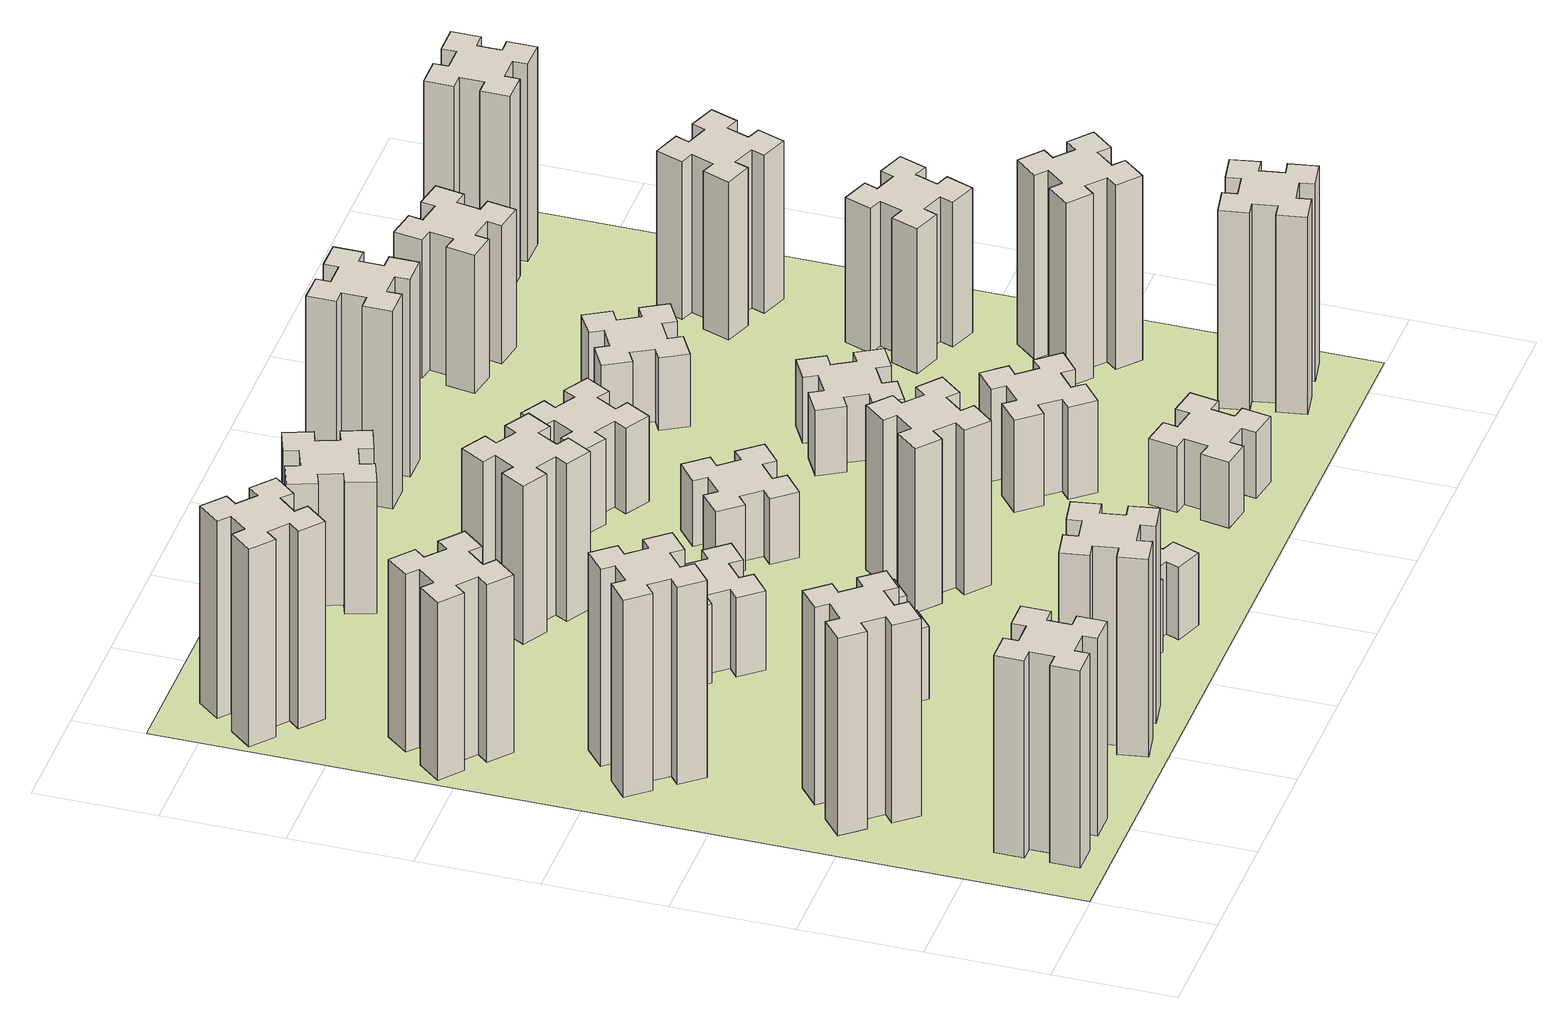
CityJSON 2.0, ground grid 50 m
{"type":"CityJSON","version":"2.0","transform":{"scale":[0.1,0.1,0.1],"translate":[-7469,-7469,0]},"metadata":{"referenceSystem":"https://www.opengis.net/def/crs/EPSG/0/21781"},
"CityObjects":{
"building1":{"type":"Building","attributes":{"class":"1000","function":"1000","usage":"1000","yearOfConstruction":2016,"roofType":"1000","measuredHeight":90,"storeysAboveGround":30,"storeysBelowGround":0},"geometry":[{"type":"Solid","lod":"1","boundaries":[[[[0,1,2,3,4,5,6,7,8,9,10,11,12,13,14,15,16,17,18,19]],[[17,16,20,21]],[[16,15,22,20]],[[15,14,23,22]],[[14,13,24,23]],[[13,12,25,24]],[[12,11,26,25]],[[11,10,27,26]],[[10,9,28,27]],[[9,8,29,28]],[[8,7,30,29]],[[7,6,31,30]],[[6,5,32,31]],[[5,4,33,32]],[[4,3,34,33]],[[3,2,35,34]],[[2,1,36,35]],[[1,0,37,36]],[[0,19,38,37]],[[19,18,39,38]],[[18,17,21,39]],[[24,25,26,27,28,29,30,31,32,33,34,35,36,37,38,39,21,20,22,23]]]]}]},
"building2":{"type":"Building","attributes":{"class":"1000","function":"1000","usage":"1000","yearOfConstruction":2016,"roofType":"1000","measuredHeight":90,"storeysAboveGround":30,"storeysBelowGround":0},"geometry":[{"type":"Solid","lod":"1","boundaries":[[[[40,41,42,43,44,45,46,47,48,49,50,51,52,53,54,55,56,57,58,59]],[[57,56,60,61]],[[56,55,62,60]],[[55,54,63,62]],[[54,53,64,63]],[[53,52,65,64]],[[52,51,66,65]],[[51,50,67,66]],[[50,49,68,67]],[[49,48,69,68]],[[48,47,70,69]],[[47,46,71,70]],[[46,45,72,71]],[[45,44,73,72]],[[44,43,74,73]],[[43,42,75,74]],[[42,41,76,75]],[[41,40,77,76]],[[40,59,78,77]],[[59,58,79,78]],[[58,57,61,79]],[[64,65,66,67,68,69,70,71,72,73,74,75,76,77,78,79,61,60,62,63]]]]}]},
"building3":{"type":"Building","attributes":{"class":"1000","function":"1000","usage":"1000","yearOfConstruction":2016,"roofType":"1000","measuredHeight":90,"storeysAboveGround":30,"storeysBelowGround":0},"geometry":[{"type":"Solid","lod":"1","boundaries":[[[[80,81,82,83,84,85,86,87,88,89,90,91,92,93,94,95,96,97,98,99]],[[97,96,100,101]],[[96,95,102,100]],[[95,94,103,102]],[[94,93,104,103]],[[93,92,105,104]],[[92,91,106,105]],[[91,90,107,106]],[[90,89,108,107]],[[89,88,109,108]],[[88,87,110,109]],[[87,86,111,110]],[[86,85,112,111]],[[85,84,113,112]],[[84,83,114,113]],[[83,82,115,114]],[[82,81,116,115]],[[81,80,117,116]],[[80,99,118,117]],[[99,98,119,118]],[[98,97,101,119]],[[104,105,106,107,108,109,110,111,112,113,114,115,116,117,118,119,101,100,102,103]]]]}]},
"building4":{"type":"Building","attributes":{"class":"1000","function":"1000","usage":"1000","yearOfConstruction":2016,"roofType":"1000","measuredHeight":81,"storeysAboveGround":30,"storeysBelowGround":0},"geometry":[{"type":"Solid","lod":"1","boundaries":[[[[120,121,122,123,124,125,126,127,128,129,130,131,132,133,134,135,136,137,138,139]],[[137,136,140,141]],[[136,135,142,140]],[[135,134,143,142]],[[134,133,144,143]],[[133,132,145,144]],[[132,131,146,145]],[[131,130,147,146]],[[130,129,148,147]],[[129,128,149,148]],[[128,127,150,149]],[[127,126,151,150]],[[126,125,152,151]],[[125,124,153,152]],[[124,123,154,153]],[[123,122,155,154]],[[122,121,156,155]],[[121,120,157,156]],[[120,139,158,157]],[[139,138,159,158]],[[138,137,141,159]],[[144,145,146,147,148,149,150,151,152,153,154,155,156,157,158,159,141,140,142,143]]]]}]},
"building5":{"type":"Building","attributes":{"class":"1000","function":"1000","usage":"1000","yearOfConstruction":2016,"roofType":"1000","measuredHeight":90,"storeysAboveGround":30,"storeysBelowGround":0},"geometry":[{"type":"Solid","lod":"1","boundaries":[[[[160,161,162,163,164,165,166,167,168,169,170,171,172,173,174,175,176,177,178,179]],[[177,176,180,181]],[[176,175,182,180]],[[175,174,183,182]],[[174,173,184,183]],[[173,172,185,184]],[[172,171,186,185]],[[171,170,187,186]],[[170,169,188,187]],[[169,168,189,188]],[[168,167,190,189]],[[167,166,191,190]],[[166,165,192,191]],[[165,164,193,192]],[[164,163,194,193]],[[163,162,195,194]],[[162,161,196,195]],[[161,160,197,196]],[[160,179,198,197]],[[179,178,199,198]],[[178,177,181,199]],[[184,185,186,187,188,189,190,191,192,193,194,195,196,197,198,199,181,180,182,183]]]]}]},
"building6":{"type":"Building","attributes":{"class":"1000","function":"1000","usage":"1000","yearOfConstruction":2016,"roofType":"1000","measuredHeight":90,"storeysAboveGround":30,"storeysBelowGround":0},"geometry":[{"type":"Solid","lod":"1","boundaries":[[[[200,201,202,203,204,205,206,207,208,209,210,211,212,213,214,215,216,217,218,219]],[[217,216,220,221]],[[216,215,222,220]],[[215,214,223,222]],[[214,213,224,223]],[[213,212,225,224]],[[212,211,226,225]],[[211,210,227,226]],[[210,209,228,227]],[[209,208,229,228]],[[208,207,230,229]],[[207,206,231,230]],[[206,205,232,231]],[[205,204,233,232]],[[204,203,234,233]],[[203,202,235,234]],[[202,201,236,235]],[[201,200,237,236]],[[200,219,238,237]],[[219,218,239,238]],[[218,217,221,239]],[[224,225,226,227,228,229,230,231,232,233,234,235,236,237,238,239,221,220,222,223]]]]}]},
"building7":{"type":"Building","attributes":{"class":"1000","function":"1000","usage":"1000","yearOfConstruction":2016,"roofType":"1000","measuredHeight":33,"storeysAboveGround":30,"storeysBelowGround":0},"geometry":[{"type":"Solid","lod":"1","boundaries":[[[[240,241,242,243,244,245,246,247,248,249,250,251,252,253,254,255,256,257,258,259]],[[257,256,260,261]],[[256,255,262,260]],[[255,254,263,262]],[[254,253,264,263]],[[253,252,265,264]],[[252,251,266,265]],[[251,250,267,266]],[[250,249,268,267]],[[249,248,269,268]],[[248,247,270,269]],[[247,246,271,270]],[[246,245,272,271]],[[245,244,273,272]],[[244,243,274,273]],[[243,242,275,274]],[[242,241,276,275]],[[241,240,277,276]],[[240,259,278,277]],[[259,258,279,278]],[[258,257,261,279]],[[264,265,266,267,268,269,270,271,272,273,274,275,276,277,278,279,261,260,262,263]]]]}]},
"building8":{"type":"Building","attributes":{"class":"1000","function":"1000","usage":"1000","yearOfConstruction":2016,"roofType":"1000","measuredHeight":36,"storeysAboveGround":30,"storeysBelowGround":0},"geometry":[{"type":"Solid","lod":"1","boundaries":[[[[280,281,282,283,284,285,286,287,288,289,290,291,292,293,294,295,296,297,298,299]],[[297,296,300,301]],[[296,295,302,300]],[[295,294,303,302]],[[294,293,304,303]],[[293,292,305,304]],[[292,291,306,305]],[[291,290,307,306]],[[290,289,308,307]],[[289,288,309,308]],[[288,287,310,309]],[[287,286,311,310]],[[286,285,312,311]],[[285,284,313,312]],[[284,283,314,313]],[[283,282,315,314]],[[282,281,316,315]],[[281,280,317,316]],[[280,299,318,317]],[[299,298,319,318]],[[298,297,301,319]],[[304,305,306,307,308,309,310,311,312,313,314,315,316,317,318,319,301,300,302,303]]]]}]},
"building9":{"type":"Building","attributes":{"class":"1000","function":"1000","usage":"1000","yearOfConstruction":2016,"roofType":"1000","measuredHeight":33,"storeysAboveGround":30,"storeysBelowGround":0},"geometry":[{"type":"Solid","lod":"1","boundaries":[[[[320,321,322,323,324,325,326,327,328,329,330,331,332,333,334,335,336,337,338,339]],[[337,336,340,341]],[[336,335,342,340]],[[335,334,343,342]],[[334,333,344,343]],[[333,332,345,344]],[[332,331,346,345]],[[331,330,347,346]],[[330,329,348,347]],[[329,328,349,348]],[[328,327,350,349]],[[327,326,351,350]],[[326,325,352,351]],[[325,324,353,352]],[[324,323,354,353]],[[323,322,355,354]],[[322,321,356,355]],[[321,320,357,356]],[[320,339,358,357]],[[339,338,359,358]],[[338,337,341,359]],[[344,345,346,347,348,349,350,351,352,353,354,355,356,357,358,359,341,340,342,343]]]]}]},
"building10":{"type":"Building","attributes":{"class":"1000","function":"1000","usage":"1000","yearOfConstruction":2016,"roofType":"1000","measuredHeight":72,"storeysAboveGround":30,"storeysBelowGround":0},"geometry":[{"type":"Solid","lod":"1","boundaries":[[[[360,361,362,363,364,365,366,367,368,369,370,371,372,373,374,375,376,377,378,379]],[[377,376,380,381]],[[376,375,382,380]],[[375,374,383,382]],[[374,373,384,383]],[[373,372,385,384]],[[372,371,386,385]],[[371,370,387,386]],[[370,369,388,387]],[[369,368,389,388]],[[368,367,390,389]],[[367,366,391,390]],[[366,365,392,391]],[[365,364,393,392]],[[364,363,394,393]],[[363,362,395,394]],[[362,361,396,395]],[[361,360,397,396]],[[360,379,398,397]],[[379,378,399,398]],[[378,377,381,399]],[[384,385,386,387,388,389,390,391,392,393,394,395,396,397,398,399,381,380,382,383]]]]}]},
"building11":{"type":"Building","attributes":{"class":"1000","function":"1000","usage":"1000","yearOfConstruction":2016,"roofType":"1000","measuredHeight":60,"storeysAboveGround":30,"storeysBelowGround":0},"geometry":[{"type":"Solid","lod":"1","boundaries":[[[[400,401,402,403,404,405,406,407,408,409,410,411,412,413,414,415,416,417,418,419]],[[417,416,420,421]],[[416,415,422,420]],[[415,414,423,422]],[[414,413,424,423]],[[413,412,425,424]],[[412,411,426,425]],[[411,410,427,426]],[[410,409,428,427]],[[409,408,429,428]],[[408,407,430,429]],[[407,406,431,430]],[[406,405,432,431]],[[405,404,433,432]],[[404,403,434,433]],[[403,402,435,434]],[[402,401,436,435]],[[401,400,437,436]],[[400,419,438,437]],[[419,418,439,438]],[[418,417,421,439]],[[424,425,426,427,428,429,430,431,432,433,434,435,436,437,438,439,421,420,422,423]]]]}]},
"building12":{"type":"Building","attributes":{"class":"1000","function":"1000","usage":"1000","yearOfConstruction":2016,"roofType":"1000","measuredHeight":75,"storeysAboveGround":30,"storeysBelowGround":0},"geometry":[{"type":"Solid","lod":"1","boundaries":[[[[440,441,442,443,444,445,446,447,448,449,450,451,452,453,454,455,456,457,458,459]],[[457,456,460,461]],[[456,455,462,460]],[[455,454,463,462]],[[454,453,464,463]],[[453,452,465,464]],[[452,451,466,465]],[[451,450,467,466]],[[450,449,468,467]],[[449,448,469,468]],[[448,447,470,469]],[[447,446,471,470]],[[446,445,472,471]],[[445,444,473,472]],[[444,443,474,473]],[[443,442,475,474]],[[442,441,476,475]],[[441,440,477,476]],[[440,459,478,477]],[[459,458,479,478]],[[458,457,461,479]],[[464,465,466,467,468,469,470,471,472,473,474,475,476,477,478,479,461,460,462,463]]]]}]},
"building13":{"type":"Building","attributes":{"class":"1000","function":"1000","usage":"1000","yearOfConstruction":2016,"roofType":"1000","measuredHeight":30,"storeysAboveGround":30,"storeysBelowGround":0},"geometry":[{"type":"Solid","lod":"1","boundaries":[[[[480,481,482,483,484,485,486,487,488,489,490,491,492,493,494,495,496,497,498,499]],[[497,496,500,501]],[[496,495,502,500]],[[495,494,503,502]],[[494,493,504,503]],[[493,492,505,504]],[[492,491,506,505]],[[491,490,507,506]],[[490,489,508,507]],[[489,488,509,508]],[[488,487,510,509]],[[487,486,511,510]],[[486,485,512,511]],[[485,484,513,512]],[[484,483,514,513]],[[483,482,515,514]],[[482,481,516,515]],[[481,480,517,516]],[[480,499,518,517]],[[499,498,519,518]],[[498,497,501,519]],[[504,505,506,507,508,509,510,511,512,513,514,515,516,517,518,519,501,500,502,503]]]]}]},
"building14":{"type":"Building","attributes":{"class":"1000","function":"1000","usage":"1000","yearOfConstruction":2016,"roofType":"1000","measuredHeight":39,"storeysAboveGround":30,"storeysBelowGround":0},"geometry":[{"type":"Solid","lod":"1","boundaries":[[[[520,521,522,523,524,525,526,527,528,529,530,531,532,533,534,535,536,537,538,539]],[[537,536,540,541]],[[536,535,542,540]],[[535,534,543,542]],[[534,533,544,543]],[[533,532,545,544]],[[532,531,546,545]],[[531,530,547,546]],[[530,529,548,547]],[[529,528,549,548]],[[528,527,550,549]],[[527,526,551,550]],[[526,525,552,551]],[[525,524,553,552]],[[524,523,554,553]],[[523,522,555,554]],[[522,521,556,555]],[[521,520,557,556]],[[520,539,558,557]],[[539,538,559,558]],[[538,537,541,559]],[[544,545,546,547,548,549,550,551,552,553,554,555,556,557,558,559,541,540,542,543]]]]}]},
"building15":{"type":"Building","attributes":{"class":"1000","function":"1000","usage":"1000","yearOfConstruction":2016,"roofType":"1000","measuredHeight":30,"storeysAboveGround":30,"storeysBelowGround":0},"geometry":[{"type":"Solid","lod":"1","boundaries":[[[[560,561,562,563,564,565,566,567,568,569,570,571,572,573,574,575,576,577,578,579]],[[577,576,580,581]],[[576,575,582,580]],[[575,574,583,582]],[[574,573,584,583]],[[573,572,585,584]],[[572,571,586,585]],[[571,570,587,586]],[[570,569,588,587]],[[569,568,589,588]],[[568,567,590,589]],[[567,566,591,590]],[[566,565,592,591]],[[565,564,593,592]],[[564,563,594,593]],[[563,562,595,594]],[[562,561,596,595]],[[561,560,597,596]],[[560,579,598,597]],[[579,578,599,598]],[[578,577,581,599]],[[584,585,586,587,588,589,590,591,592,593,594,595,596,597,598,599,581,580,582,583]]]]}]},
"building16":{"type":"Building","attributes":{"class":"1000","function":"1000","usage":"1000","yearOfConstruction":2016,"roofType":"1000","measuredHeight":90,"storeysAboveGround":30,"storeysBelowGround":0},"geometry":[{"type":"Solid","lod":"1","boundaries":[[[[600,601,602,603,604,605,606,607,608,609,610,611,612,613,614,615,616,617,618,619]],[[617,616,620,621]],[[616,615,622,620]],[[615,614,623,622]],[[614,613,624,623]],[[613,612,625,624]],[[612,611,626,625]],[[611,610,627,626]],[[610,609,628,627]],[[609,608,629,628]],[[608,607,630,629]],[[607,606,631,630]],[[606,605,632,631]],[[605,604,633,632]],[[604,603,634,633]],[[603,602,635,634]],[[602,601,636,635]],[[601,600,637,636]],[[600,619,638,637]],[[619,618,639,638]],[[618,617,621,639]],[[624,625,626,627,628,629,630,631,632,633,634,635,636,637,638,639,621,620,622,623]]]]}]},
"building17":{"type":"Building","attributes":{"class":"1000","function":"1000","usage":"1000","yearOfConstruction":2016,"roofType":"1000","measuredHeight":42,"storeysAboveGround":30,"storeysBelowGround":0},"geometry":[{"type":"Solid","lod":"1","boundaries":[[[[640,641,642,643,644,645,646,647,648,649,650,651,652,653,654,655,656,657,658,659]],[[657,656,660,661]],[[656,655,662,660]],[[655,654,663,662]],[[654,653,664,663]],[[653,652,665,664]],[[652,651,666,665]],[[651,650,667,666]],[[650,649,668,667]],[[649,648,669,668]],[[648,647,670,669]],[[647,646,671,670]],[[646,645,672,671]],[[645,644,673,672]],[[644,643,674,673]],[[643,642,675,674]],[[642,641,676,675]],[[641,640,677,676]],[[640,659,678,677]],[[659,658,679,678]],[[658,657,661,679]],[[664,665,666,667,668,669,670,671,672,673,674,675,676,677,678,679,661,660,662,663]]]]}]},
"building18":{"type":"Building","attributes":{"class":"1000","function":"1000","usage":"1000","yearOfConstruction":2016,"roofType":"1000","measuredHeight":30,"storeysAboveGround":30,"storeysBelowGround":0},"geometry":[{"type":"Solid","lod":"1","boundaries":[[[[680,681,682,683,684,685,686,687,688,689,690,691,692,693,694,695,696,697,698,699]],[[697,696,700,701]],[[696,695,702,700]],[[695,694,703,702]],[[694,693,704,703]],[[693,692,705,704]],[[692,691,706,705]],[[691,690,707,706]],[[690,689,708,707]],[[689,688,709,708]],[[688,687,710,709]],[[687,686,711,710]],[[686,685,712,711]],[[685,684,713,712]],[[684,683,714,713]],[[683,682,715,714]],[[682,681,716,715]],[[681,680,717,716]],[[680,699,718,717]],[[699,698,719,718]],[[698,697,701,719]],[[704,705,706,707,708,709,710,711,712,713,714,715,716,717,718,719,701,700,702,703]]]]}]},
"building19":{"type":"Building","attributes":{"class":"1000","function":"1000","usage":"1000","yearOfConstruction":2016,"roofType":"1000","measuredHeight":33,"storeysAboveGround":30,"storeysBelowGround":0},"geometry":[{"type":"Solid","lod":"1","boundaries":[[[[720,721,722,723,724,725,726,727,728,729,730,731,732,733,734,735,736,737,738,739]],[[737,736,740,741]],[[736,735,742,740]],[[735,734,743,742]],[[734,733,744,743]],[[733,732,745,744]],[[732,731,746,745]],[[731,730,747,746]],[[730,729,748,747]],[[729,728,749,748]],[[728,727,750,749]],[[727,726,751,750]],[[726,725,752,751]],[[725,724,753,752]],[[724,723,754,753]],[[723,722,755,754]],[[722,721,756,755]],[[721,720,757,756]],[[720,739,758,757]],[[739,738,759,758]],[[738,737,741,759]],[[744,745,746,747,748,749,750,751,752,753,754,755,756,757,758,759,741,740,742,743]]]]}]},
"building20":{"type":"Building","attributes":{"class":"1000","function":"1000","usage":"1000","yearOfConstruction":2016,"roofType":"1000","measuredHeight":90,"storeysAboveGround":30,"storeysBelowGround":0},"geometry":[{"type":"Solid","lod":"1","boundaries":[[[[760,761,762,763,764,765,766,767,768,769,770,771,772,773,774,775,776,777,778,779]],[[777,776,780,781]],[[776,775,782,780]],[[775,774,783,782]],[[774,773,784,783]],[[773,772,785,784]],[[772,771,786,785]],[[771,770,787,786]],[[770,769,788,787]],[[769,768,789,788]],[[768,767,790,789]],[[767,766,791,790]],[[766,765,792,791]],[[765,764,793,792]],[[764,763,794,793]],[[763,762,795,794]],[[762,761,796,795]],[[761,760,797,796]],[[760,779,798,797]],[[779,778,799,798]],[[778,777,781,799]],[[784,785,786,787,788,789,790,791,792,793,794,795,796,797,798,799,781,780,782,783]]]]}]},
"building21":{"type":"Building","attributes":{"class":"1000","function":"1000","usage":"1000","yearOfConstruction":2016,"roofType":"1000","measuredHeight":63,"storeysAboveGround":30,"storeysBelowGround":0},"geometry":[{"type":"Solid","lod":"1","boundaries":[[[[800,801,802,803,804,805,806,807,808,809,810,811,812,813,814,815,816,817,818,819]],[[817,816,820,821]],[[816,815,822,820]],[[815,814,823,822]],[[814,813,824,823]],[[813,812,825,824]],[[812,811,826,825]],[[811,810,827,826]],[[810,809,828,827]],[[809,808,829,828]],[[808,807,830,829]],[[807,806,831,830]],[[806,805,832,831]],[[805,804,833,832]],[[804,803,834,833]],[[803,802,835,834]],[[802,801,836,835]],[[801,800,837,836]],[[800,819,838,837]],[[819,818,839,838]],[[818,817,821,839]],[[824,825,826,827,828,829,830,831,832,833,834,835,836,837,838,839,821,820,822,823]]]]}]},
"building22":{"type":"Building","attributes":{"class":"1000","function":"1000","usage":"1000","yearOfConstruction":2016,"roofType":"1000","measuredHeight":84,"storeysAboveGround":30,"storeysBelowGround":0},"geometry":[{"type":"Solid","lod":"1","boundaries":[[[[840,841,842,843,844,845,846,847,848,849,850,851,852,853,854,855,856,857,858,859]],[[857,856,860,861]],[[856,855,862,860]],[[855,854,863,862]],[[854,853,864,863]],[[853,852,865,864]],[[852,851,866,865]],[[851,850,867,866]],[[850,849,868,867]],[[849,848,869,868]],[[848,847,870,869]],[[847,846,871,870]],[[846,845,872,871]],[[845,844,873,872]],[[844,843,874,873]],[[843,842,875,874]],[[842,841,876,875]],[[841,840,877,876]],[[840,859,878,877]],[[859,858,879,878]],[[858,857,861,879]],[[864,865,866,867,868,869,870,871,872,873,874,875,876,877,878,879,861,860,862,863]]]]}]},
"building23":{"type":"Building","attributes":{"class":"1000","function":"1000","usage":"1000","yearOfConstruction":2016,"roofType":"1000","measuredHeight":66,"storeysAboveGround":30,"storeysBelowGround":0},"geometry":[{"type":"Solid","lod":"1","boundaries":[[[[880,881,882,883,884,885,886,887,888,889,890,891,892,893,894,895,896,897,898,899]],[[897,896,900,901]],[[896,895,902,900]],[[895,894,903,902]],[[894,893,904,903]],[[893,892,905,904]],[[892,891,906,905]],[[891,890,907,906]],[[890,889,908,907]],[[889,888,909,908]],[[888,887,910,909]],[[887,886,911,910]],[[886,885,912,911]],[[885,884,913,912]],[[884,883,914,913]],[[883,882,915,914]],[[882,881,916,915]],[[881,880,917,916]],[[880,899,918,917]],[[899,898,919,918]],[[898,897,901,919]],[[904,905,906,907,908,909,910,911,912,913,914,915,916,917,918,919,901,900,902,903]]]]}]},
"building24":{"type":"Building","attributes":{"class":"1000","function":"1000","usage":"1000","yearOfConstruction":2016,"roofType":"1000","measuredHeight":72,"storeysAboveGround":30,"storeysBelowGround":0},"geometry":[{"type":"Solid","lod":"1","boundaries":[[[[920,921,922,923,924,925,926,927,928,929,930,931,932,933,934,935,936,937,938,939]],[[937,936,940,941]],[[936,935,942,940]],[[935,934,943,942]],[[934,933,944,943]],[[933,932,945,944]],[[932,931,946,945]],[[931,930,947,946]],[[930,929,948,947]],[[929,928,949,948]],[[928,927,950,949]],[[927,926,951,950]],[[926,925,952,951]],[[925,924,953,952]],[[924,923,954,953]],[[923,922,955,954]],[[922,921,956,955]],[[921,920,957,956]],[[920,939,958,957]],[[939,938,959,958]],[[938,937,941,959]],[[944,945,946,947,948,949,950,951,952,953,954,955,956,957,958,959,941,940,942,943]]]]}]},
"building25":{"type":"Building","attributes":{"class":"1000","function":"1000","usage":"1000","yearOfConstruction":2016,"roofType":"1000","measuredHeight":90,"storeysAboveGround":30,"storeysBelowGround":0},"geometry":[{"type":"Solid","lod":"1","boundaries":[[[[960,961,962,963,964,965,966,967,968,969,970,971,972,973,974,975,976,977,978,979]],[[977,976,980,981]],[[976,975,982,980]],[[975,974,983,982]],[[974,973,984,983]],[[973,972,985,984]],[[972,971,986,985]],[[971,970,987,986]],[[970,969,988,987]],[[969,968,989,988]],[[968,967,990,989]],[[967,966,991,990]],[[966,965,992,991]],[[965,964,993,992]],[[964,963,994,993]],[[963,962,995,994]],[[962,961,996,995]],[[961,960,997,996]],[[960,979,998,997]],[[979,978,999,998]],[[978,977,981,999]],[[984,985,986,987,988,989,990,991,992,993,994,995,996,997,998,999,981,980,982,983]]]]}]},
"landuse1":{"type":"LandUse","attributes":{"name":"plot1","function":"1010"},"geometry":[{"type":"MultiSurface","lod":"1","boundaries":[[[1000,1001,1002,1003]]]}]}
},
"vertices":[
[265,325,0],[265,225,0],[205,225,0],[205,105,0],[325,105,0],[325,165,0],[425,165,0],[425,105,0],[545,105,0],[545,225,0],[485,225,0],[485,325,0],[545,325,0],[545,445,0],[425,445,0],[425,385,0],[325,385,0],[325,445,0],[205,445,0],[205,325,0],[325,385,900],[325,445,900],[425,385,900],[425,445,900],[545,445,900],[545,325,900],[485,325,900],[485,225,900],[545,225,900],[545,105,900],[425,105,900],[425,165,900],[325,165,900],[325,105,900],[205,105,900],[205,225,900],[265,225,900],[265,325,900],[205,325,900],[205,445,900],
[492,1048,0],[427,1124,0],[473,1163,0],[396,1255,0],[304,1178,0],[343,1132,0],[266,1067,0],[228,1113,0],[136,1036,0],[213,944,0],[259,983,0],[323,906,0],[277,868,0],[354,776,0],[446,853,0],[408,899,0],[484,963,0],[523,917,0],[615,994,0],[538,1086,0],[484,963,900],[523,917,900],[408,899,900],[446,853,900],[354,776,900],[277,868,900],[323,906,900],[259,983,900],[213,944,900],[136,1036,900],[228,1113,900],[266,1067,900],[343,1132,900],[304,1178,900],[396,1255,900],[473,1163,900],[427,1124,900],[492,1048,900],[538,1086,900],[615,994,900],
[492,1888,0],[427,1964,0],[473,2003,0],[396,2095,0],[304,2018,0],[343,1972,0],[266,1907,0],[228,1953,0],[136,1876,0],[213,1784,0],[259,1823,0],[323,1746,0],[277,1708,0],[354,1616,0],[446,1693,0],[408,1739,0],[484,1803,0],[523,1757,0],[615,1834,0],[538,1926,0],[484,1803,900],[523,1757,900],[408,1739,900],[446,1693,900],[354,1616,900],[277,1708,900],[323,1746,900],[259,1823,900],[213,1784,900],[136,1876,900],[228,1953,900],[266,1907,900],[343,1972,900],[304,2018,900],[396,2095,900],[473,2003,900],[427,1964,900],[492,1888,900],[538,1926,900],[615,1834,900],
[384,2647,0],[308,2712,0],[346,2758,0],[254,2835,0],[177,2743,0],[223,2704,0],[159,2628,0],[113,2666,0],[36,2574,0],[128,2497,0],[166,2543,0],[243,2479,0],[204,2433,0],[296,2356,0],[373,2448,0],[327,2486,0],[392,2563,0],[438,2524,0],[515,2616,0],[423,2693,0],[392,2563,810],[438,2524,810],[327,2486,810],[373,2448,810],[296,2356,810],[204,2433,810],[243,2479,810],[166,2543,810],[128,2497,810],[36,2574,810],[113,2666,810],[159,2628,810],[223,2704,810],[177,2743,810],[254,2835,810],[346,2758,810],[308,2712,810],[384,2647,810],[423,2693,810],[515,2616,810],
[1085,158,0],[1184,176,0],[1194,117,0],[1312,137,0],[1291,256,0],[1232,245,0],[1215,344,0],[1274,354,0],[1253,472,0],[1135,451,0],[1145,392,0],[1047,375,0],[1037,434,0],[918,413,0],[939,295,0],[998,305,0],[1016,207,0],[957,197,0],[977,78,0],[1096,99,0],[1016,207,900],[957,197,900],[998,305,900],[939,295,900],[918,413,900],[1037,434,900],[1047,375,900],[1145,392,900],[1135,451,900],[1253,472,900],[1274,354,900],[1215,344,900],[1232,245,900],[1291,256,900],[1312,137,900],[1194,117,900],[1184,176,900],[1085,158,900],[1096,99,900],[977,78,900],
[384,3387,0],[308,3452,0],[346,3498,0],[254,3575,0],[177,3483,0],[223,3444,0],[159,3368,0],[113,3406,0],[36,3314,0],[128,3237,0],[166,3283,0],[243,3219,0],[204,3173,0],[296,3096,0],[373,3188,0],[327,3226,0],[392,3303,0],[438,3264,0],[515,3356,0],[423,3433,0],[392,3303,900],[438,3264,900],[327,3226,900],[373,3188,900],[296,3096,900],[204,3173,900],[243,3219,900],[166,3283,900],[128,3237,900],[36,3314,900],[113,3406,900],[159,3368,900],[223,3444,900],[177,3483,900],[254,3575,900],[346,3498,900],[308,3452,900],[384,3387,900],[423,3433,900],[515,3356,900],
[1083,1332,0],[1006,1267,0],[968,1313,0],[876,1236,0],[953,1144,0],[999,1183,0],[1063,1106,0],[1017,1068,0],[1094,976,0],[1186,1053,0],[1148,1099,0],[1224,1163,0],[1263,1117,0],[1355,1194,0],[1278,1286,0],[1232,1248,0],[1167,1324,0],[1213,1363,0],[1136,1455,0],[1044,1378,0],[1167,1324,330],[1213,1363,330],[1232,1248,330],[1278,1286,330],[1355,1194,330],[1263,1117,330],[1224,1163,330],[1148,1099,330],[1186,1053,330],[1094,976,330],[1017,1068,330],[1063,1106,330],[999,1183,330],[953,1144,330],[876,1236,330],[968,1313,330],[1006,1267,330],[1083,1332,330],[1044,1378,330],[1136,1455,330],
[1083,1972,0],[1006,1907,0],[968,1953,0],[876,1876,0],[953,1784,0],[999,1823,0],[1063,1746,0],[1017,1708,0],[1094,1616,0],[1186,1693,0],[1148,1739,0],[1224,1803,0],[1263,1757,0],[1355,1834,0],[1278,1926,0],[1232,1888,0],[1167,1964,0],[1213,2003,0],[1136,2095,0],[1044,2018,0],[1167,1964,360],[1213,2003,360],[1232,1888,360],[1278,1926,360],[1355,1834,360],[1263,1757,360],[1224,1803,360],[1148,1739,360],[1186,1693,360],[1094,1616,360],[1017,1708,360],[1063,1746,360],[999,1823,360],[953,1784,360],[876,1876,360],[968,1953,360],[1006,1907,360],[1083,1972,360],[1044,2018,360],[1136,2095,360],
[1669,460,0],[1635,366,0],[1579,387,0],[1537,274,0],[1650,233,0],[1671,289,0],[1765,255,0],[1744,199,0],[1857,157,0],[1898,270,0],[1842,291,0],[1876,385,0],[1932,364,0],[1973,477,0],[1860,518,0],[1840,462,0],[1746,496,0],[1767,552,0],[1654,593,0],[1613,480,0],[1746,496,330],[1767,552,330],[1840,462,330],[1860,518,330],[1973,477,330],[1932,364,330],[1876,385,330],[1842,291,330],[1898,270,330],[1857,157,330],[1744,199,330],[1765,255,330],[1671,289,330],[1650,233,330],[1537,274,330],[1579,387,330],[1635,366,330],[1669,460,330],[1613,480,330],[1654,593,330],
[1117,2525,0],[1204,2475,0],[1174,2423,0],[1278,2363,0],[1338,2467,0],[1286,2497,0],[1336,2584,0],[1388,2554,0],[1448,2658,0],[1344,2718,0],[1314,2666,0],[1227,2716,0],[1257,2768,0],[1153,2828,0],[1093,2724,0],[1145,2694,0],[1095,2607,0],[1043,2637,0],[983,2533,0],[1087,2473,0],[1095,2607,720],[1043,2637,720],[1145,2694,720],[1093,2724,720],[1153,2828,720],[1257,2768,720],[1227,2716,720],[1314,2666,720],[1344,2718,720],[1448,2658,720],[1388,2554,720],[1336,2584,720],[1286,2497,720],[1338,2467,720],[1278,2363,720],[1174,2423,720],[1204,2475,720],[1117,2525,720],[1087,2473,720],[983,2533,720],
[1125,3456,0],[1031,3422,0],[1010,3478,0],[897,3437,0],[939,3324,0],[995,3345,0],[1029,3251,0],[973,3230,0],[1014,3117,0],[1127,3159,0],[1106,3215,0],[1200,3249,0],[1220,3193,0],[1333,3234,0],[1292,3347,0],[1236,3326,0],[1202,3420,0],[1258,3440,0],[1217,3553,0],[1104,3512,0],[1202,3420,600],[1258,3440,600],[1236,3326,600],[1292,3347,600],[1333,3234,600],[1220,3193,600],[1200,3249,600],[1106,3215,600],[1127,3159,600],[1014,3117,600],[973,3230,600],[1029,3251,600],[995,3345,600],[939,3324,600],[897,3437,600],[1010,3478,600],[1031,3422,600],[1125,3456,600],[1104,3512,600],[1217,3553,600],
[1803,1324,0],[1739,1248,0],[1693,1286,0],[1616,1194,0],[1708,1117,0],[1746,1163,0],[1823,1099,0],[1784,1053,0],[1876,976,0],[1953,1068,0],[1907,1106,0],[1972,1183,0],[2018,1144,0],[2095,1236,0],[2003,1313,0],[1964,1267,0],[1888,1332,0],[1926,1378,0],[1834,1455,0],[1757,1363,0],[1888,1332,750],[1926,1378,750],[1964,1267,750],[2003,1313,750],[2095,1236,750],[2018,1144,750],[1972,1183,750],[1907,1106,750],[1953,1068,750],[1876,976,750],[1784,1053,750],[1823,1099,750],[1746,1163,750],[1708,1117,750],[1616,1194,750],[1693,1286,750],[1739,1248,750],[1803,1324,750],[1757,1363,750],[1834,1455,750],
[1972,1988,0],[1907,2064,0],[1953,2103,0],[1876,2195,0],[1784,2118,0],[1823,2072,0],[1746,2007,0],[1708,2053,0],[1616,1976,0],[1693,1884,0],[1739,1923,0],[1803,1846,0],[1757,1808,0],[1834,1716,0],[1926,1793,0],[1888,1839,0],[1964,1903,0],[2003,1857,0],[2095,1934,0],[2018,2026,0],[1964,1903,300],[2003,1857,300],[1888,1839,300],[1926,1793,300],[1834,1716,300],[1757,1808,300],[1803,1846,300],[1739,1923,300],[1693,1884,300],[1616,1976,300],[1708,2053,300],[1746,2007,300],[1823,2072,300],[1784,2118,300],[1876,2195,300],[1953,2103,300],[1907,2064,300],[1972,1988,300],[2018,2026,300],[2095,1934,300],
[2026,2497,0],[2076,2584,0],[2128,2554,0],[2188,2658,0],[2084,2718,0],[2054,2666,0],[1967,2716,0],[1997,2768,0],[1893,2828,0],[1833,2724,0],[1885,2694,0],[1835,2607,0],[1783,2637,0],[1723,2533,0],[1827,2473,0],[1857,2525,0],[1944,2475,0],[1914,2423,0],[2018,2363,0],[2078,2467,0],[1944,2475,390],[1914,2423,390],[1857,2525,390],[1827,2473,390],[1723,2533,390],[1783,2637,390],[1835,2607,390],[1885,2694,390],[1833,2724,390],[1893,2828,390],[1997,2768,390],[1967,2716,390],[2054,2666,390],[2084,2718,390],[2188,2658,390],[2128,2554,390],[2076,2584,390],[2026,2497,390],[2078,2467,390],[2018,2363,390],
[2596,444,0],[2578,345,0],[2519,356,0],[2498,237,0],[2617,217,0],[2627,276,0],[2725,258,0],[2715,199,0],[2833,178,0],[2854,297,0],[2795,307,0],[2812,405,0],[2871,395,0],[2892,513,0],[2774,534,0],[2764,475,0],[2665,492,0],[2676,551,0],[2557,572,0],[2537,454,0],[2665,492,300],[2676,551,300],[2764,475,300],[2774,534,300],[2892,513,300],[2871,395,300],[2812,405,300],[2795,307,300],[2854,297,300],[2833,178,300],[2715,199,300],[2725,258,300],[2627,276,300],[2617,217,300],[2498,237,300],[2519,356,300],[2578,345,300],[2596,444,300],[2537,454,300],[2557,572,300],
[1965,3385,0],[1965,3485,0],[2025,3485,0],[2025,3605,0],[1905,3605,0],[1905,3545,0],[1805,3545,0],[1805,3605,0],[1685,3605,0],[1685,3485,0],[1745,3485,0],[1745,3385,0],[1685,3385,0],[1685,3265,0],[1805,3265,0],[1805,3325,0],[1905,3325,0],[1905,3265,0],[2025,3265,0],[2025,3385,0],[1905,3325,900],[1905,3265,900],[1805,3325,900],[1805,3265,900],[1685,3265,900],[1685,3385,900],[1745,3385,900],[1745,3485,900],[1685,3485,900],[1685,3605,900],[1805,3605,900],[1805,3545,900],[1905,3545,900],[1905,3605,900],[2025,3605,900],[2025,3485,900],[1965,3485,900],[1965,3385,900],[2025,3385,900],[2025,3265,900],
[2563,1132,0],[2486,1067,0],[2448,1113,0],[2356,1036,0],[2433,944,0],[2479,983,0],[2543,906,0],[2497,868,0],[2574,776,0],[2666,853,0],[2628,899,0],[2704,963,0],[2743,917,0],[2835,994,0],[2758,1086,0],[2712,1048,0],[2647,1124,0],[2693,1163,0],[2616,1255,0],[2524,1178,0],[2647,1124,420],[2693,1163,420],[2712,1048,420],[2758,1086,420],[2835,994,420],[2743,917,420],[2704,963,420],[2628,899,420],[2666,853,420],[2574,776,420],[2497,868,420],[2543,906,420],[2479,983,420],[2433,944,420],[2356,1036,420],[2448,1113,420],[2486,1067,420],[2563,1132,420],[2524,1178,420],[2616,1255,420],
[2475,1744,0],[2525,1657,0],[2473,1627,0],[2533,1523,0],[2637,1583,0],[2607,1635,0],[2694,1685,0],[2724,1633,0],[2828,1693,0],[2768,1797,0],[2716,1767,0],[2666,1854,0],[2718,1884,0],[2658,1988,0],[2554,1928,0],[2584,1876,0],[2497,1826,0],[2467,1878,0],[2363,1818,0],[2423,1714,0],[2497,1826,300],[2467,1878,300],[2584,1876,300],[2554,1928,300],[2658,1988,300],[2718,1884,300],[2666,1854,300],[2716,1767,300],[2768,1797,300],[2828,1693,300],[2724,1633,300],[2694,1685,300],[2607,1635,300],[2637,1583,300],[2533,1523,300],[2473,1627,300],[2525,1657,300],[2475,1744,300],[2423,1714,300],[2363,1818,300],
[2475,2584,0],[2525,2497,0],[2473,2467,0],[2533,2363,0],[2637,2423,0],[2607,2475,0],[2694,2525,0],[2724,2473,0],[2828,2533,0],[2768,2637,0],[2716,2607,0],[2666,2694,0],[2718,2724,0],[2658,2828,0],[2554,2768,0],[2584,2716,0],[2497,2666,0],[2467,2718,0],[2363,2658,0],[2423,2554,0],[2497,2666,330],[2467,2718,330],[2584,2716,330],[2554,2768,330],[2658,2828,330],[2718,2724,330],[2666,2694,330],[2716,2607,330],[2768,2637,330],[2828,2533,330],[2724,2473,330],[2694,2525,330],[2607,2475,330],[2637,2423,330],[2533,2363,330],[2473,2467,330],[2525,2497,330],[2475,2584,330],[2423,2554,330],[2363,2658,330],
[3465,492,0],[3367,475,0],[3357,534,0],[3238,513,0],[3259,395,0],[3318,405,0],[3336,307,0],[3277,297,0],[3297,178,0],[3416,199,0],[3405,258,0],[3504,276,0],[3514,217,0],[3632,237,0],[3611,356,0],[3552,345,0],[3535,444,0],[3594,454,0],[3573,572,0],[3455,551,0],[3535,444,900],[3594,454,900],[3552,345,900],[3611,356,900],[3632,237,900],[3514,217,900],[3504,276,900],[3405,258,900],[3416,199,900],[3297,178,900],[3277,297,900],[3336,307,900],[3318,405,900],[3259,395,900],[3238,513,900],[3357,534,900],[3367,475,900],[3465,492,900],[3455,551,900],[3573,572,900],
[2596,3404,0],[2578,3305,0],[2519,3316,0],[2498,3197,0],[2617,3177,0],[2627,3236,0],[2725,3218,0],[2715,3159,0],[2833,3138,0],[2854,3257,0],[2795,3267,0],[2812,3365,0],[2871,3355,0],[2892,3473,0],[2774,3494,0],[2764,3435,0],[2665,3452,0],[2676,3511,0],[2557,3532,0],[2537,3414,0],[2665,3452,630],[2676,3511,630],[2764,3435,630],[2774,3494,630],[2892,3473,630],[2871,3355,630],[2812,3365,630],[2795,3267,630],[2854,3257,630],[2833,3138,630],[2715,3159,630],[2725,3218,630],[2627,3236,630],[2617,3177,630],[2498,3197,630],[2519,3316,630],[2578,3305,630],[2596,3404,630],[2537,3414,630],[2557,3532,630],
[3487,1006,0],[3552,1083,0],[3598,1044,0],[3675,1136,0],[3583,1213,0],[3544,1167,0],[3468,1232,0],[3506,1278,0],[3414,1355,0],[3337,1263,0],[3383,1224,0],[3319,1148,0],[3273,1186,0],[3196,1094,0],[3288,1017,0],[3326,1063,0],[3403,999,0],[3364,953,0],[3456,876,0],[3533,968,0],[3403,999,840],[3364,953,840],[3326,1063,840],[3288,1017,840],[3196,1094,840],[3273,1186,840],[3319,1148,840],[3383,1224,840],[3337,1263,840],[3414,1355,840],[3506,1278,840],[3468,1232,840],[3544,1167,840],[3583,1213,840],[3675,1136,840],[3598,1044,840],[3552,1083,840],[3487,1006,840],[3533,968,840],[3456,876,840],
[3420,1842,0],[3326,1876,0],[3347,1932,0],[3234,1973,0],[3193,1860,0],[3249,1840,0],[3215,1746,0],[3159,1767,0],[3117,1654,0],[3230,1613,0],[3251,1669,0],[3345,1635,0],[3324,1579,0],[3437,1537,0],[3478,1650,0],[3422,1671,0],[3456,1765,0],[3512,1744,0],[3553,1857,0],[3440,1898,0],[3456,1765,660],[3512,1744,660],[3422,1671,660],[3478,1650,660],[3437,1537,660],[3324,1579,660],[3345,1635,660],[3251,1669,660],[3230,1613,660],[3117,1654,660],[3159,1767,660],[3215,1746,660],[3249,1840,660],[3193,1860,660],[3234,1973,660],[3347,1932,660],[3326,1876,660],[3420,1842,660],[3440,1898,660],[3553,1857,660],
[3420,2582,0],[3326,2616,0],[3347,2672,0],[3234,2713,0],[3193,2600,0],[3249,2580,0],[3215,2486,0],[3159,2507,0],[3117,2394,0],[3230,2353,0],[3251,2409,0],[3345,2375,0],[3324,2319,0],[3437,2277,0],[3478,2390,0],[3422,2411,0],[3456,2505,0],[3512,2484,0],[3553,2597,0],[3440,2638,0],[3456,2505,720],[3512,2484,720],[3422,2411,720],[3478,2390,720],[3437,2277,720],[3324,2319,720],[3345,2375,720],[3251,2409,720],[3230,2353,720],[3117,2394,720],[3159,2507,720],[3215,2486,720],[3249,2580,720],[3193,2600,720],[3234,2713,720],[3347,2672,720],[3326,2616,720],[3420,2582,720],[3440,2638,720],[3553,2597,720],
[3285,3325,0],[3385,3325,0],[3385,3265,0],[3505,3265,0],[3505,3385,0],[3445,3385,0],[3445,3485,0],[3505,3485,0],[3505,3605,0],[3385,3605,0],[3385,3545,0],[3285,3545,0],[3285,3605,0],[3165,3605,0],[3165,3485,0],[3225,3485,0],[3225,3385,0],[3165,3385,0],[3165,3265,0],[3285,3265,0],[3225,3385,900],[3165,3385,900],[3225,3485,900],[3165,3485,900],[3165,3605,900],[3285,3605,900],[3285,3545,900],[3385,3545,900],[3385,3605,900],[3505,3605,900],[3505,3485,900],[3445,3485,900],[3445,3385,900],[3505,3385,900],[3505,3265,900],[3385,3265,900],[3385,3325,900],[3285,3325,900],[3285,3265,900],[3165,3265,900],
[5,3705,0],[3705,3705,0],[3705,5,0],[5,5,0]
]}
